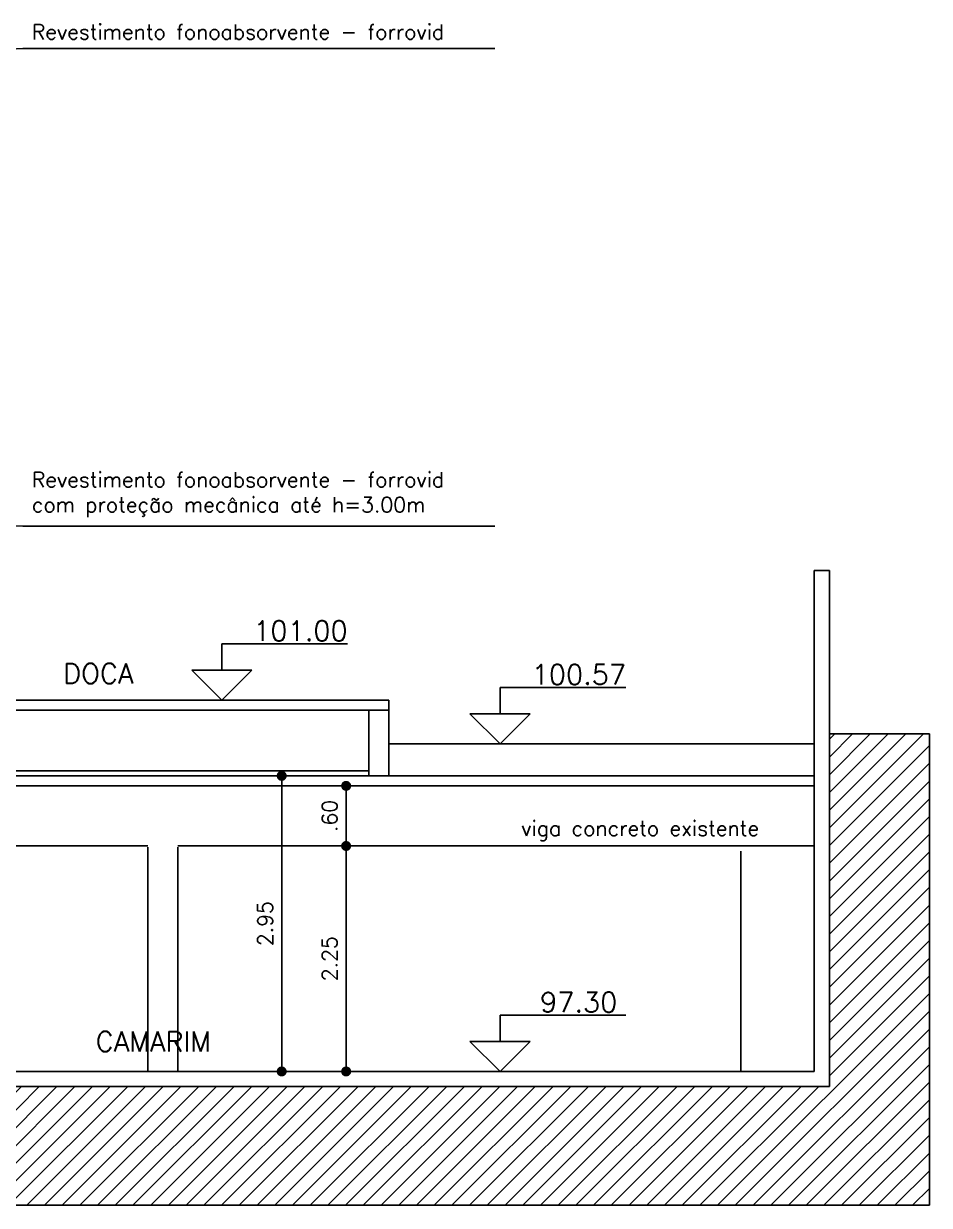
# Model space of a CAD drawing. Extents: x -14 to 107, y -33 to 53.
# Drawn here: x 26.93 to 35.97, y 6.39 to 18.18 of the extents above; entities that cross this region are included whole.
import ezdxf
from ezdxf.enums import TextEntityAlignment as Align

# ---------------------------------------------------------------- set-up
doc = ezdxf.new("R2010")
doc.units = 0
doc.header["$LTSCALE"] = 1.5
doc.header["$MEASUREMENT"] = 0
doc.layers.get('0').update_dxf_attribs({"linetype": 'CONTINUOUS'})
doc.layers.get('DEFPOINTS').update_dxf_attribs({"linetype": 'CONTINUOUS'})
for name, color, linetype in [('08CORTEC$0$A-ESTRUTURA', 4, 'CONTINUOUS'), ('08CORTEC$0$A-HACHURA', 1, 'CONTINUOUS'), ('08CORTEC$0$A-PAREDE', 3, 'CONTINUOUS'), ('08CORTEC$0$A-PISO', 5, 'CONTINUOUS'), ('08CORTEC$0$COTAS', 1, 'CONTINUOUS'), ('08CORTEC$0$E-METALICA', 2, 'CONTINUOUS'), ('08CORTEC$0$N-NOTACOES', 7, 'CONTINUOUS'), ('08CORTEC$0$N-TEXTO', 2, 'CONTINUOUS'), ('08CORTEE$0$SOLID', 253, 'CONTINUOUS'), ('N-TEXTO', 2, 'CONTINUOUS')]:
    doc.layers.add(name, color=color, linetype=linetype)
doc.styles.add('08CORTEC$0$COTA', font='simplex.shx')
doc.styles.add('08CORTEC$0$REGUA-080', font='simplex.shx', dxfattribs={"height": 0.2})
doc.styles.add('08CORTEC$0$ROMANS', font='romans')
doc.styles.add('COTA', font='romans.shx')
doc.dimstyles.new('08CORTEC$0$DG060-1', dxfattribs={"dimscale": 0.1, "dimtxt": 1.5, "dimasz": 1, "dimexe": 2, "dimexo": 2.5, "dimgap": 0.9, "dimtad": 1, "dimzin": 4, "dimtxsty": '08CORTEC$0$COTA', "dimblk": 'DOT', "dimblk1": 'DOT', "dimblk2": 'DOT', "dimsah": 1, "dimcen": 0.09, "dimclrd": 1, "dimclre": 1, "dimclrt": 2, "dimazin": 3, "dimtfac": 1, "dimtdec": 4, "dimtix": 1, "dimtmove": 0, "dimatfit": 3, "dimtvp": 2, "dimtolj": 1, "dimtzin": 0})
doc.dimstyles.new('DG060-1', dxfattribs={"dimscale": 0.1, "dimtxt": 1.5, "dimasz": 1, "dimexe": 2, "dimexo": 2.5, "dimgap": 0.9, "dimtad": 1, "dimzin": 4, "dimtxsty": 'COTA', "dimblk": 'DOT', "dimblk1": 'DOT', "dimblk2": 'DOT', "dimsah": 1, "dimcen": 0.09, "dimclrd": 1, "dimclre": 1, "dimclrt": 2, "dimazin": 3, "dimtfac": 1, "dimtdec": 4, "dimtix": 1, "dimtmove": 0, "dimatfit": 3, "dimtvp": 2, "dimtolj": 1, "dimtzin": 0})

# ---------------------------------------------------------------- blocks, each defined once
blk = doc.blocks.new('08CORTEC$0$N-1903')
at = {"layer": '08CORTEC$0$N-NOTACOES', "color": 1}
for p, q in [((0.01255, 0.00562), (0, 0.00562)), ((0, 0.00562), (0, 0.003)), ((-0.003, 0.003), (0.003, 0.003)), ((0, 0), (-0.003, 0.003)), ((0.003, 0.003), (0, 0))]:
    blk.add_line(p, q, dxfattribs=at)
at = {"layer": '08CORTEC$0$N-NOTACOES', "color": 2, "style": '08CORTEC$0$ROMANS'}
blk.add_attdef('COTAC', text='', height=0.002, dxfattribs=at).set_placement((0.00785, 0.00691), align=Align.MIDDLE)
blk = doc.blocks.new('DOT')
at = {"color": 0, "linetype": 'BYBLOCK'}
blk.add_line((-0.5, 0), (-1, 0), dxfattribs=at)
at = {"color": 0, "linetype": 'BYBLOCK', "const_width": 0.5}
blk.add_lwpolyline([(-0.25, 0, 1), (0.25, 0, 1)], format="xyb", close=True, dxfattribs=at)
blk = doc.blocks.new('*D24')
at = {"color": 1, "linetype": 'BYBLOCK'}
for p, q in [((30.106, 9.977), (30.353, 9.977)), ((30.153, 7.827), (30.153, 9.877)), ((30.106, 7.727), (30.353, 7.727))]:
    blk.add_line(p, q, dxfattribs=at)
at = {"layer": 'DEFPOINTS', "color": 0, "linetype": 'BYBLOCK'}
for p in [(29.856, 9.977), (30.153, 9.977), (29.856, 7.727)]:
    blk.add_point(p, dxfattribs=at)
at = {"color": 1, "linetype": 'BYBLOCK', "xscale": 0.1, "yscale": 0.1, "zscale": 0.1}
for p, rotation in [((30.153, 9.977), 90), ((30.153, 7.727), 270)]:
    blk.add_blockref('DOT', p, dxfattribs=dict(at, rotation=rotation))
at = {"color": 2, "linetype": 'BYBLOCK', "insert": (29.988, 8.852), "char_height": 0.15, "attachment_point": 5, "rotation": 90, "style": '08CORTEC$0$COTA'}
blk.add_mtext('\\A1;2.25', dxfattribs=at)
blk = doc.blocks.new('_DOT')
at = {"color": 0, "linetype": 'BYBLOCK'}
blk.add_line((-0.5, 0), (-1, 0), dxfattribs=at)
at = {"color": 0, "linetype": 'BYBLOCK', "const_width": 0.5}
blk.add_lwpolyline([(-0.25, 0, 1), (0.25, 0, 1)], format="xyb", close=True, dxfattribs=at)
blk = doc.blocks.new('*D25')
at = {"color": 1, "linetype": 'BYBLOCK'}
for p, q in [((29.488, 10.677), (29.71, 10.677)), ((29.51, 7.827), (29.51, 10.577)), ((29.488, 7.727), (29.71, 7.727))]:
    blk.add_line(p, q, dxfattribs=at)
at = {"layer": 'DEFPOINTS', "color": 0, "linetype": 'BYBLOCK'}
for p in [(29.238, 10.677), (29.51, 10.677), (29.238, 7.727)]:
    blk.add_point(p, dxfattribs=at)
at = {"color": 1, "linetype": 'BYBLOCK', "xscale": 0.1, "yscale": 0.1, "zscale": 0.1}
for p, rotation in [((29.51, 10.677), 90), ((29.51, 7.727), 270)]:
    blk.add_blockref('DOT', p, dxfattribs=dict(at, rotation=rotation))
at = {"color": 2, "linetype": 'BYBLOCK', "insert": (29.345, 9.202), "char_height": 0.15, "attachment_point": 5, "rotation": 90, "style": '08CORTEC$0$COTA'}
blk.add_mtext('\\A1;2.95', dxfattribs=at)
blk = doc.blocks.new('*D26')
at = {"color": 1, "linetype": 'BYBLOCK'}
for p, q in [((30.199, 10.577), (29.953, 10.577)), ((30.153, 10.077), (30.153, 10.477)), ((30.199, 9.977), (29.953, 9.977))]:
    blk.add_line(p, q, dxfattribs=at)
at = {"layer": 'DEFPOINTS', "color": 0, "linetype": 'BYBLOCK'}
for p in [(30.153, 10.577), (30.449, 10.577), (30.449, 9.977)]:
    blk.add_point(p, dxfattribs=at)
at = {"color": 1, "linetype": 'BYBLOCK', "xscale": 0.1, "yscale": 0.1, "zscale": 0.1}
for p, rotation in [((30.153, 10.577), 90), ((30.153, 9.977), 270)]:
    blk.add_blockref('DOT', p, dxfattribs=dict(at, rotation=rotation))
at = {"color": 2, "linetype": 'BYBLOCK', "insert": (29.988, 10.277), "char_height": 0.15, "attachment_point": 5, "rotation": 90, "style": '08CORTEC$0$COTA'}
blk.add_mtext('\\A1;.60', dxfattribs=at)
blk = doc.blocks.new('A$C7B6B299F')
at = {"layer": 'N-TEXTO', "color": 2, "char_height": 0.15, "attachment_point": 4, "style": 'COTA'}
for s, insert in [('Revestimento fonoabsorvente - forrovid', (2.233, 4.961)), ('Revestimento fonoabsorvente - forrovid\\Pcom proteção mecânica até h=3.00m', (2.233, 0.342))]:
    blk.add_mtext(s, dxfattribs=dict(at, insert=insert))
at = {"layer": 'N-TEXTO', "color": 1, "annotation_type": 0, "has_hookline": 1, "hookline_direction": 0, "text_width": 4.621}
for points in [[(0.05, 4.669), (2.143, 4.796)], [(0.05, 0.05), (2.143, 0.027)]]:
    blk.add_leader(points, dimstyle='DG060-1', dxfattribs=at)

msp = doc.modelspace()

# ---------------------------------------------------------------- hatches: boundary and pattern name
at = {"layer": '08CORTEC$0$A-HACHURA'}
h = msp.add_hatch(dxfattribs=at)
h.set_pattern_fill('ANSI31', color=256, style=0)
h.set_pattern_definition([(45, (64.50223, 4.32973), (-0.08838835, 0.08838835), [])])
h.paths.add_polyline_path([(35.973, 6.391), (35.973, 11.097), (34.975, 11.097), (34.975, 7.727), (34.975, 7.577), (14.883, 7.577), (14.883, 7.427), (-4.025, 7.427), (-4.025, 10.651), (-7.289, 10.651), (-9.358, 10.651), (-9.377, 10.632), (-9.377, 6.391)])

# ---------------------------------------------------------------- linework, layer by layer
at = {"layer": '08CORTEC$0$A-ESTRUTURA', "color": 5}
for p, q in [((34.975, 11.097), (35.973, 11.097)), ((34.975, 7.577), (34.975, 11.097)), ((14.883, 7.577), (34.975, 7.577))]:
    msp.add_line(p, q, dxfattribs=at)
at = {"layer": '08CORTEC$0$A-HACHURA'}
for p in [(35.973, 11.097), (-9.377, 6.391)]:
    msp.add_line(p, (35.973, 6.391), dxfattribs=at)
at = {"layer": '08CORTEC$0$A-PAREDE', "color": 4}
for p, q in [((34.825, 12.727), (34.825, 7.727)), ((34.825, 12.727), (34.975, 12.727)), ((34.975, 12.727), (34.975, 7.727)), ((14.733, 7.727), (34.825, 7.727))]:
    msp.add_line(p, q, dxfattribs=at)
at = {"layer": '08CORTEC$0$A-PAREDE'}
for p, q in [((25.934, 11.431), (30.58, 11.431)), ((25.934, 11.331), (30.58, 11.331)), ((30.38, 11.331), (30.38, 10.677)), ((30.58, 11.431), (30.58, 10.677)), ((25.934, 10.677), (34.825, 10.677)), ((24.954, 10.577), (34.825, 10.577))]:
    msp.add_line(p, q, dxfattribs=at)
at = {"layer": '08CORTEC$0$A-PISO', "color": 2}
for p, q in [((30.58, 10.997), (34.825, 10.997)), ((25.934, 10.727), (30.38, 10.727))]:
    msp.add_line(p, q, dxfattribs=at)
at = {"layer": '08CORTEC$0$E-METALICA', "color": 7}
for p, q in [((25.934, 9.977), (28.173, 9.977)), ((28.173, 7.727), (28.173, 9.967)), ((28.473, 9.977), (34.825, 9.977)), ((28.473, 7.727), (28.473, 9.967)), ((34.092, 9.927), (34.092, 7.727))]:
    msp.add_line(p, q, dxfattribs=at)
at = {"layer": '08CORTEC$0$N-NOTACOES', "color": 1}
for p, q in [((30.166, 11.994), (28.912, 11.994)), ((28.912, 11.994), (28.912, 11.733)), ((28.612, 11.733), (29.212, 11.733)), ((28.912, 11.433), (28.612, 11.733)), ((29.212, 11.733), (28.912, 11.433)), ((32.944, 11.558), (31.689, 11.558)), ((31.689, 11.558), (31.689, 11.297)), ((31.389, 11.297), (31.989, 11.297)), ((31.689, 10.997), (31.389, 11.297)), ((31.989, 11.297), (31.689, 10.997))]:
    msp.add_line(p, q, dxfattribs=at)

# ---------------------------------------------------------------- block references
at = {"layer": '08CORTEC$0$A-HACHURA', "xscale": 100, "yscale": 100, "zscale": 100}
msp.add_blockref('08CORTEC$0$N-1903', (31.689, 7.727), dxfattribs=at).add_auto_attribs({'COTAC': '97.30'})
at = {"layer": '08CORTEE$0$SOLID'}
msp.add_blockref('A$C7B6B299F', (24.784, 13.141), dxfattribs=at)

# ---------------------------------------------------------------- texts
at = {"layer": '08CORTEC$0$N-NOTACOES', "color": 2, "style": '08CORTEC$0$ROMANS'}
for tag, p in [('101.00', (29.697, 12.124)), ('100.57', (32.475, 11.688))]:
    msp.add_attdef(tag, text='0,00', height=0.2, dxfattribs=at).set_placement(p, align=Align.MIDDLE)
at = {"layer": '08CORTEC$0$N-TEXTO', "color": 3, "style": '08CORTEC$0$REGUA-080'}
for s, p in [('DOCA', (27.328, 11.598)), ('CAMARIM', (27.654, 7.926))]:
    msp.add_text(s, height=0.2, dxfattribs=at).set_placement(p)
at = {"layer": '08CORTEC$0$N-TEXTO', "color": 2, "style": '08CORTEC$0$REGUA-080'}
msp.add_text('viga concreto existente', height=0.15, dxfattribs=at).set_placement((31.901, 10.078))

# ---------------------------------------------------------------- dimensions: what is measured, and where the dimension line sits
at = {"layer": '08CORTEC$0$COTAS'}
for base, p1, p2, picture, middle in [((29.51, 10.677), (29.238, 7.727), (29.238, 10.677), '*D25', (29.345, 9.202)), ((30.153, 10.577), (30.449, 9.977), (30.449, 10.577), '*D26', (29.988, 10.277)), ((30.153, 9.977), (29.856, 7.727), (29.856, 9.977), '*D24', (29.988, 8.852))]:
    dim = msp.add_linear_dim(base=base, p1=p1, p2=p2, angle=90, dimstyle='08CORTEC$0$DG060-1', dxfattribs=at)
    dim.commit()
    dim.dimension.update_dxf_attribs({"geometry": picture, "text_midpoint": middle})

doc.saveas('drawing.dxf')
